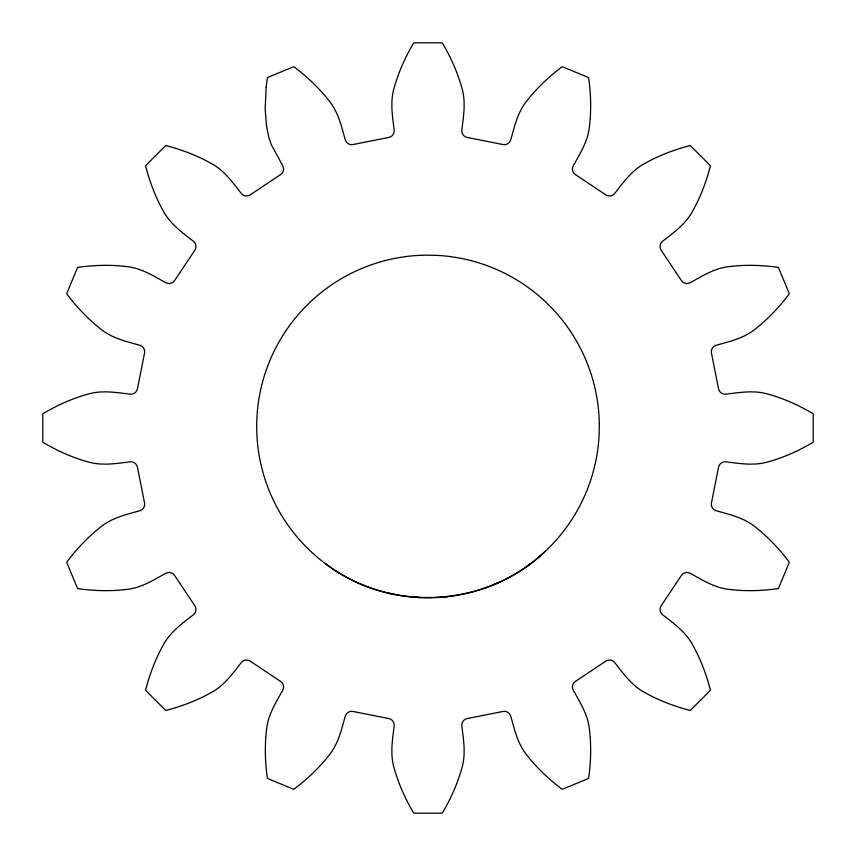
<?xml version="1.0" encoding="UTF-8"?>
<svg xmlns="http://www.w3.org/2000/svg" width="856" height="856" viewBox="0 0 856 856"><rect width="100%" height="100%" fill="white"/><g stroke="black" fill="none" stroke-linecap="round" stroke-linejoin="round"><path stroke-width="1.28" d="M545.326 551.211C487.663 607.664 389.352 613.303 325.655 563.74M537.408 558.219L539.804 556.25M527.81 565.613L531.394 563.045M493.377 584.808L499.155 582.208M441.129 597.263L448.009 596.525M413.705 597.103L420.489 597.606M387.693 592.962L393.974 594.289M335.862 570.813L338.933 572.792M599.296 423.613L599.136 434.377A171.318 171.318 0 0 1 423.677 597.723A171.318 171.318 0 0 1 256.682 425.732A171.318 171.318 0 0 1 425.154 255.174L435.907 255.334A171.318 171.318 0 0 1 599.296 423.613M266.173 87.173L265.178 108.766L266.441 125.522L268.784 137.302L271.02 144.15L282.748 165.732A6.72 6.72 0 0 1 280.126 174.87L250.733 194.515A6.72 6.72 0 0 1 241.285 193.435C232.308 181.975 223.694 169.777 210.373 162.982C196.345 155.193 181.226 149.522 165.7 145.541L145.541 165.7C149.522 181.226 155.193 196.345 162.982 210.373C169.777 223.694 181.975 232.308 193.435 241.285A6.72 6.72 0 0 1 194.515 250.733L174.87 280.126A6.72 6.72 0 0 1 165.732 282.748C153.053 275.589 140.427 267.618 125.522 266.441C109.589 264.611 93.443 265.157 77.575 267.425L66.672 293.758C76.28 306.587 87.312 318.379 99.885 328.362C111.248 338.056 125.811 341.351 139.838 345.257A6.72 6.72 0 0 1 144.45 353.571L137.549 388.25A6.72 6.72 0 0 1 130.112 394.167C115.656 392.412 100.944 389.876 86.724 394.488C71.294 398.896 56.592 405.584 42.8 413.748L42.8 442.252C56.592 450.417 71.294 457.104 86.724 461.512C100.944 466.124 115.656 463.588 130.112 461.833A6.72 6.72 0 0 1 137.549 467.75L144.45 502.429A6.72 6.72 0 0 1 139.838 510.743C125.811 514.649 111.248 517.944 99.885 527.638C87.312 537.621 76.28 549.413 66.672 562.242L77.575 588.575C93.443 590.843 109.589 591.389 125.522 589.559C140.427 588.382 153.053 580.411 165.732 573.253A6.72 6.72 0 0 1 174.87 575.874L194.515 605.267A6.72 6.72 0 0 1 193.435 614.715C181.975 623.692 169.777 632.306 162.982 645.627C155.193 659.655 149.522 674.774 145.541 690.3L165.7 710.459C181.226 706.478 196.345 700.807 210.373 693.018C223.694 686.223 232.308 674.025 241.285 662.565A6.72 6.72 0 0 1 250.733 661.485L280.126 681.13A6.72 6.72 0 0 1 282.748 690.268C275.589 702.947 267.618 715.573 266.441 730.478C264.611 746.411 265.157 762.557 267.425 778.425L293.758 789.328C306.587 779.72 318.379 768.688 328.362 756.115C338.056 744.752 341.351 730.189 345.257 716.162A6.72 6.72 0 0 1 353.571 711.55L388.25 718.452A6.72 6.72 0 0 1 394.167 725.888C392.412 740.344 389.876 755.056 394.488 769.277C398.896 784.706 405.584 799.408 413.748 813.2L442.252 813.2C450.417 799.408 457.104 784.706 461.512 769.277C466.124 755.056 463.588 740.344 461.833 725.888A6.72 6.72 0 0 1 467.75 718.452L502.429 711.55A6.72 6.72 0 0 1 510.743 716.162C514.649 730.189 517.944 744.752 527.638 756.115C537.621 768.688 549.413 779.72 562.242 789.328L588.575 778.425C590.843 762.557 591.389 746.411 589.559 730.478C588.382 715.573 580.411 702.947 573.253 690.268A6.72 6.72 0 0 1 575.874 681.13L605.267 661.485A6.72 6.72 0 0 1 614.715 662.565C623.692 674.025 632.306 686.223 645.627 693.018C659.655 700.807 674.774 706.478 690.3 710.459L710.459 690.3C706.478 674.774 700.807 659.655 693.018 645.627C686.223 632.306 674.025 623.692 662.565 614.715A6.72 6.72 0 0 1 661.485 605.267L681.13 575.874A6.72 6.72 0 0 1 690.268 573.253C702.947 580.411 715.573 588.382 730.478 589.559C746.411 591.389 762.557 590.843 778.425 588.575L789.328 562.242C779.72 549.413 768.688 537.621 756.115 527.638C744.752 517.944 730.189 514.649 716.162 510.743A6.72 6.72 0 0 1 711.55 502.429L718.452 467.75A6.72 6.72 0 0 1 725.888 461.833C740.344 463.588 755.056 466.124 769.277 461.512C784.706 457.104 799.408 450.417 813.2 442.252L813.2 413.748C799.408 405.584 784.706 398.896 769.277 394.488C755.056 389.876 740.344 392.412 725.888 394.167A6.72 6.72 0 0 1 718.452 388.25L711.55 353.571A6.72 6.72 0 0 1 716.162 345.257C730.189 341.351 744.752 338.056 756.115 328.362C768.688 318.379 779.72 306.587 789.328 293.758L778.425 267.425C762.557 265.157 746.411 264.611 730.478 266.441C715.573 267.618 702.947 275.589 690.268 282.748A6.72 6.72 0 0 1 681.13 280.126L661.485 250.733A6.72 6.72 0 0 1 662.565 241.285C674.025 232.308 686.223 223.694 693.018 210.373C700.807 196.345 706.478 181.226 710.459 165.7L690.3 145.541C674.774 149.522 659.655 155.193 645.627 162.982C632.306 169.777 623.692 181.975 614.715 193.435A6.72 6.72 0 0 1 605.267 194.515L575.874 174.87A6.72 6.72 0 0 1 573.253 165.732C580.411 153.053 588.382 140.427 589.559 125.522C591.389 109.589 590.843 93.443 588.575 77.575L562.242 66.672C549.413 76.28 537.621 87.312 527.638 99.885C517.944 111.248 514.649 125.811 510.743 139.838A6.72 6.72 0 0 1 502.429 144.45L467.75 137.549A6.72 6.72 0 0 1 461.833 130.112C463.588 115.656 466.124 100.944 461.512 86.724C457.104 71.294 450.417 56.592 442.252 42.8L413.748 42.8C405.584 56.592 398.896 71.294 394.488 86.724C389.876 100.944 392.412 115.656 394.167 130.112A6.72 6.72 0 0 1 388.25 137.549L353.571 144.45A6.72 6.72 0 0 1 345.257 139.838C341.351 125.811 338.056 111.248 328.362 99.885C318.379 87.312 306.587 76.28 293.758 66.672L267.425 77.575L266.173 87.173"/></g></svg>
